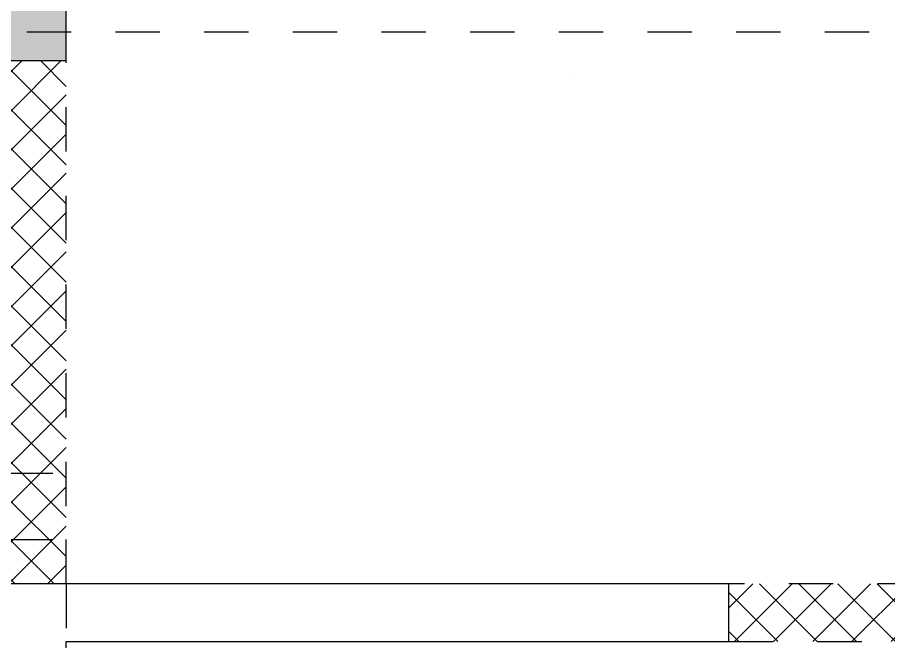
# Model space of a CAD drawing. Header units: metres. Extents: x -40 to 570, y -25 to 184.
# Drawn here: x 74.4 to 76.365, y -4.58 to -3.173 of the extents above; entities that cross this region are included whole.
import ezdxf

# ---------------------------------------------------------------- set-up
doc = ezdxf.new("R2010")
doc.units = ezdxf.units.M
for name, pattern in [('DUPLEX SUPERIOR$0$DASHEDX2', [1.5, 1, -0.5]), ('DUPLEX SUPERIOR$0$ESTILO_TQS_0001', [1, 0.7, -0.3]), ('DUPLEX SUPERIOR$0$ESTILO_TQS_0004', [1.1199999999999999, 0.5, -0.2, 0.01, -0.2, 0.01, -0.2])]:
    doc.linetypes.add(name, pattern=pattern)
for name, color, linetype in [('ARQ-DIM', 2, 'Continuous'), ('DUPLEX SUPERIOR$0$1', 232, 'DUPLEX SUPERIOR$0$DASHEDX2'), ('DUPLEX SUPERIOR$0$102', 232, 'Continuous'), ('DUPLEX SUPERIOR$0$205', 7, 'DUPLEX SUPERIOR$0$ESTILO_TQS_0004'), ('DUPLEX SUPERIOR$0$210', 15, 'DUPLEX SUPERIOR$0$ESTILO_TQS_0001'), ('DUPLEX SUPERIOR$0$4', 2, 'Continuous'), ('DUPLEX SUPERIOR$0$5', 232, 'Continuous'), ('DUPLEX SUPERIOR$0$ARQ-MOB', 7, 'Continuous')]:
    doc.layers.add(name, color=color, linetype=linetype)

# ---------------------------------------------------------------- blocks, each defined once
blk = doc.blocks.new('DUPLEX SUPERIOR$0$MOB_Jacuzzi-SPA J180 Quality')
h = blk.add_hatch()
h.set_pattern_fill('DOTS', color=251, scale=30, style=0)
h.set_pattern_definition([(4.10194108912218e-14, (-1.818989403545856e-12, 0), (0.9374999999999999, 1.875), [0, -1.875])])
h.paths.add_polyline_path([(333.0059079867951, -53.49014315542081), (278.5059079867933, -53.49014315542081), (278.5059079867933, -107.9901431554208, 0.4142135623731036)])
h.paths.add_polyline_path([(278.5059079867933, -53.49014315542081), (242.6924444393844, -53.49014315542081, -0.01876329975615347), (241.8449090056511, -80.25742323036684, 0.3064505103350357), (254.7750401217563, -102.5523068905459, 0.1131072963611675), (278.5059079867933, -107.9901431554208)])
h.paths.add_polyline_path([(333.0059079867951, -53.49014315542081, 0.4142135623730925), (278.5059079867933, 1.00985684457919), (278.5059079867933, -53.49014315542081)])
h.paths.add_polyline_path([(278.5059079867933, 1.00985684457919, 0.1538020056694414), (247.2656579408995, -8.832593098679354, 0.5426037644256235), (247.4931320416199, -15.53572910868752, -0.75981502956819), (244.5059079867933, -26.27544574908097), (244.1903460271387, -26.27544574908097, 0.4353550895778438), (241.7043028477019, -28.96139153857803, -0.01719849777577231), (242.6924444393844, -53.49014315542081), (278.5059079867933, -53.49014315542081)])
h.paths.add_polyline_path([(766.005907986797, -48.29598532693853), (1414.815431796322, -48.29598532693853), (1414.815431796322, 326.7040146730615), (766.005907986797, 326.7040146730615)], flags=9)
blk = doc.blocks.new('DUPLEX SUPERIOR$0$layout dup sup tipo 2')
at = {"layer": 'DUPLEX SUPERIOR$0$ARQ-MOB', "color": 251, "xscale": -0.01, "yscale": 0.01, "zscale": 0.01}
blk.add_blockref('DUPLEX SUPERIOR$0$MOB_Jacuzzi-SPA J180 Quality', (-13.66236286769004, -4.726520519183633), dxfattribs=at)
blk = doc.blocks.new('DUPLEX SUPERIOR$0$_HC5F01AD94B-002')
for p, q in [((-1794.992713, -18.386925), (-1783.105789, -6.500001)), ((-1794.992677, -9.548053999999999), (-1791.944623, -6.500001)), ((-1781.992664, -12.290793), (-1787.783456, -6.500001)), ((-1781.992664, -21.129628), (-1794.992671, -8.129621)), ((-1794.992749, -27.225796), (-1781.992664, -14.225711)), ((-1781.992664, -29.968463), (-1794.992707, -16.96842)), ((-1794.992785, -36.064667), (-1781.992664, -23.064546)), ((-1781.992664, -38.807297), (-1794.992743, -25.807219)), ((-1794.992821, -44.903538), (-1781.992664, -31.903381)), ((-1781.992664, -47.646132), (-1794.992779, -34.646017)), ((-1794.992857, -53.742408), (-1781.992664, -40.742215)), ((-1781.992664, -56.484967), (-1794.992815, -43.484816)), ((-1794.992893, -62.581279), (-1781.992664, -49.58105)), ((-1781.992664, -65.323802), (-1794.992851, -52.323615)), ((-1794.992929, -71.42015), (-1781.992664, -58.419885)), ((-1781.992664, -74.16263599999999), (-1794.992887, -61.162413)), ((-1794.992965, -80.25902099999999), (-1781.992664, -67.25872)), ((-1781.992664, -83.001471), (-1794.992923, -70.001212)), ((-1794.993001, -89.097892), (-1781.992664, -76.097555)), ((-1781.992664, -91.84030600000001), (-1794.99296, -78.840011)), ((-1794.993038, -97.936763), (-1781.992664, -84.936389)), ((-1781.992664, -100.679141), (-1794.992996, -87.678809)), ((-1794.993074, -106.775634), (-1781.992664, -93.775224)), ((-1781.992664, -109.517976), (-1794.993032, -96.517608)), ((-1794.99311, -115.614504), (-1781.992664, -102.614059)), ((-1781.992664, -118.35681), (-1794.993068, -105.356407)), ((-1794.993146, -124.453375), (-1781.992664, -111.452894)), ((-1784.685061, -124.503249), (-1794.993104, -114.195205)), ((-1786.204184, -124.503249), (-1781.992664, -120.291728)), ((-1793.523895, -124.503249), (-1794.99314, -123.034004))]:
    blk.add_line(p, q)
blk = doc.blocks.new('DUPLEX SUPERIOR$0$_HC5F01AD94B-015')
for p, q in [((-1508.999632, -94.78607), (-1489.713555, -75.499992)), ((-1508.999632, -85.94723499999999), (-1498.552389, -75.499992)), ((-1508.999632, -77.1084), (-1507.391224, -75.499992)), ((-1493.651431, -88.499992), (-1506.651431, -75.499992)), ((-1486.493869, -86.81871899999999), (-1497.812596, -75.499992)), ((-1486.493869, -77.979885), (-1488.973761, -75.499992)), ((-1495.999632, -94.990626), (-1508.999632, -81.990626)), ((-1493.87472, -88.499992), (-1486.493869, -81.119141)), ((-1508.999632, -103.624905), (-1495.999632, -90.624905)), ((-1495.999632, -103.82946), (-1508.999632, -90.82946)), ((-1508.999632, -112.463739), (-1495.999632, -99.463739)), ((-1495.999632, -112.668295), (-1508.999632, -99.668295)), ((-1508.999632, -121.302574), (-1495.999632, -108.302574)), ((-1495.999632, -121.50713), (-1508.999632, -108.50713)), ((-1516.361472, -137.503249), (-1495.999632, -117.141409)), ((-1495.999632, -130.345965), (-1508.999632, -117.345965)), ((-1632.508813, -129.906903), (-1627.105159, -124.503249)), ((-1631.266324, -137.503249), (-1618.266324, -124.503249)), ((-1612.586035, -137.503249), (-1625.586035, -124.503249)), ((-1622.427489, -137.503249), (-1609.427489, -124.503249)), ((-1603.7472, -137.503249), (-1616.7472, -124.503249)), ((-1613.588654, -137.503249), (-1600.588654, -124.503249)), ((-1594.908365, -137.503249), (-1607.908365, -124.503249)), ((-1604.74982, -137.503249), (-1591.74982, -124.503249)), ((-1586.069531, -137.503249), (-1599.069531, -124.503249)), ((-1595.910985, -137.503249), (-1582.910985, -124.503249)), ((-1577.230696, -137.503249), (-1590.230696, -124.503249)), ((-1587.07215, -137.503249), (-1574.07215, -124.503249)), ((-1568.391861, -137.503249), (-1581.391861, -124.503249)), ((-1578.233315, -137.503249), (-1565.233315, -124.503249)), ((-1559.553026, -137.503249), (-1572.553026, -124.503249)), ((-1569.394481, -137.503249), (-1556.394481, -124.503249)), ((-1550.714191, -137.503249), (-1563.714191, -124.503249)), ((-1560.555646, -137.503249), (-1547.555646, -124.503249)), ((-1541.875357, -137.503249), (-1554.875357, -124.503249)), ((-1551.716811, -137.503249), (-1538.716811, -124.503249)), ((-1533.036522, -137.503249), (-1546.036522, -124.503249)), ((-1542.877976, -137.503249), (-1529.877976, -124.503249)), ((-1524.197687, -137.503249), (-1537.197687, -124.503249)), ((-1534.039141, -137.503249), (-1521.039141, -124.503249)), ((-1515.358852, -137.503249), (-1528.358852, -124.503249)), ((-1525.200307, -137.503249), (-1512.200307, -124.503249)), ((-1506.520018, -137.503249), (-1519.520018, -124.503249)), ((-1497.681183, -137.503249), (-1510.681183, -124.503249)), ((-1621.42487, -137.503249), (-1632.508813, -126.419305)), ((-1507.522637, -137.503249), (-1495.999632, -125.980244)), ((-1630.263704, -137.503249), (-1632.508813, -135.25814)), ((-1498.683802, -137.503249), (-1495.999632, -134.819078))]:
    blk.add_line(p, q)
blk = doc.blocks.new('DUPLEX SUPERIOR$0$EST-LO-012-BAR-R00')
at = {"layer": 'DUPLEX SUPERIOR$0$4'}
h = blk.add_hatch(color=8, dxfattribs=at)
h.dxf.hatch_style = 1
h.paths.add_polyline_path([(-1094.500883, 35.99714499999999), (-1113.500883, 35.99714499999999), (-1113.500883, -14.00285500000001), (-1094.500883, -14.00285500000001)])
h.paths.add_polyline_path([(-786.000061, 35.99714499999999), (-805.000061, 35.99714499999999), (-805.000061, -14.00285500000001), (-786.000061, -14.00285500000001)])
h.paths.add_polyline_path([(-980.00031, -99.99927699999998), (-993.0003099999999, -99.99927699999999), (-993.0003099999999, -232), (-1239.500379, -232), (-1239.500379, -245), (-980.00031, -244.9999999999999)])
h.paths.add_polyline_path([(-980.00031, -396.003386), (-1239.500379, -396.003386), (-1239.500379, -409.003386), (-993.0003099999999, -409.0033859999999), (-993.0003099999999, -541.004109), (-980.00031, -541.004109)])
h.paths.add_polyline_path([(-1534.999687, -396.002061), (-1547.999687, -396.002061), (-1547.999687, -566.99002), (-1534.999687, -566.99002), (-1534.999687, -458.0028550000001), (-1532.999904, -458.0028550000001), (-1532.999904, -445.0030369999999), (-1534.999687, -445.0030369999999)])
h.paths.add_polyline_path([(-2548.999343, 77.00156599999997), (-2561.999343, 77.00156599999997), (-2561.999343, -195.998214), (-2399.510997, -195.998214), (-2399.510997, -182.998214), (-2548.999343, -182.998214)], flags=17)
h.paths.add_polyline_path([(-2548.999822, -458.0049420000001), (-2399.510997, -458.0049420000001), (-2399.510997, -445.004942), (-2561.999822, -445.004942), (-2561.999822, -718.0049520000001), (-2548.999822, -718.0049520000001)], flags=17)
h.paths.add_polyline_path([(280.9957769999999, -409.003386), (459.9960429999999, -409.003386), (459.9960429999999, -396.003386), (280.9957769999999, -396.003386)])
h.paths.add_polyline_path([(1014.995404, -718.004952), (1027.995404, -718.004952), (1027.995404, -566.99002), (1014.995404, -566.99002)])
h.paths.add_polyline_path([(865.506331, -458.0014820000001), (1012.995404, -458.0014820000001), (1012.995404, -444.99002), (865.506331, -444.99002)])
h.paths.add_polyline_path([(865.506331, -196.001904), (1012.995156, -196.001904), (1012.995156, -183.00198), (865.506331, -183.00198)])
h.paths.add_polyline_path([(1014.995156, -74.00190399999997), (1027.995156, -74.00190399999997), (1027.995156, 77.00088699999998), (1014.995156, 77.00088699999998)])
h.paths.add_polyline_path([(280.9957769999999, -245), (459.9960429999999, -245), (459.9960429999999, -232.000209), (280.9957769999999, -232.000209)])
h.paths.add_polyline_path([(-57.50193599999989, -245), (0, -245), (0, -225.996934), (-57.50193599999989, -225.996934)])
h.paths.add_polyline_path([(-980.00031, -245), (-801.0000610000001, -245), (-801.0000610000001, -232), (-980.00031, -232)])
h.paths.add_polyline_path([(-980.00031, -409.0031770000001), (-801.0000610000001, -409.0031770000001), (-801.0000610000001, -395.999165), (-980.00031, -395.999165)])
h.paths.add_polyline_path([(-1547.999687, -74.00088400000001), (-1534.999687, -74.00088400000001), (-1534.999687, 77.00093200000003), (-1547.999687, 77.00093200000003)])
h.paths.add_polyline_path([(-1532.999687, -196.000349), (-1385.510847, -196.000349), (-1385.510847, -183.000531), (-1532.999687, -183.000531)])
h.paths.add_polyline_path([(-1547.999904, -718.0049759999999), (-1534.999687, -718.0049759999999), (-1534.999687, -566.99002), (-1547.999904, -566.99002)])
h.paths.add_polyline_path([(-1532.999904, -458.0028550000001), (-1385.510832, -458.0028550000001), (-1385.510832, -445.0030369999999), (-1532.999904, -445.0030369999999)])
h.paths.add_polyline_path([(-1548.000663, -396.002061), (-2253.500545, -396.002061), (-2253.500545, -409.0016850000001), (-2008.001965, -409.0016850000001), (-2008.001965, -540.996579), (-1995.001777, -540.996579), (-1995.001777, -409.00183), (-1548.000663, -409.00183)])
h.paths.add_polyline_path([(1245.999783, -327.001694), (1689.007686, -327.001694), (1689.007686, -314.001694), (1245.999783, -314.001694)])
h.paths.add_polyline_path([(-249.004459, -245.001553), (-236.004459, -245.001553), (-236.004459, -0.001553000000001248), (-249.004459, -0.001553000000001248)])
h.paths.add_polyline_path([(-1548.000446, -245.001325), (-1548.000446, -232.001024), (-1995.001965, -232.001024), (-1995.001965, -100.000624), (-2008.001965, -100.000624), (-2008.001965, -232.001325), (-2253.500545, -232.001325), (-2253.500545, -245.001325)])
h.paths.add_polyline_path([(-3223.007243, -327.001694), (-2779.99934, -327.001694), (-2779.99934, -314.001694), (-3223.007243, -314.001694)])
h.paths.add_polyline_path([(1015.01125, -327.001694), (1155.51125, -327.001694), (1155.51125, -314.001694), (1015.01125, -314.001694)])
h.paths.add_polyline_path([(-2689.510807, -327.001694), (-2549.010807, -327.001694), (-2549.010807, -314.001694), (-2689.510807, -314.001694)])
h.paths.add_polyline_path([(-3223.007243, -72.001699), (-3208.007243, -72.001699), (-3208.007243, -42.00169899999997), (-3223.007243, -42.00169899999997)])
h.paths.add_polyline_path([(-2962.007243, -72.001699), (-2947.007243, -72.001699), (-2947.007243, -42.00169899999997), (-2962.007243, -42.00169899999997)])
h.paths.add_polyline_path([(1413.007686, -72.001699), (1428.007686, -72.001699), (1428.007686, -42.00169899999997), (1413.007686, -42.00169899999997)])
h.paths.add_polyline_path([(1674.007686, -72.001699), (1689.007686, -72.001699), (1689.007686, -42.00169899999997), (1674.007686, -42.00169899999997)])
h.paths.add_polyline_path([(-3223.007243, -599.001687), (-3208.007243, -599.001687), (-3208.007243, -569.001687), (-3223.007243, -569.001687)])
h.paths.add_polyline_path([(-2962.007243, -599.001687), (-2947.007243, -599.001687), (-2947.007243, -569.001687), (-2962.007243, -569.001687)])
h.paths.add_polyline_path([(1413.007686, -599.001687), (1428.007686, -599.001687), (1428.007686, -569.001687), (1413.007686, -569.001687)])
h.paths.add_polyline_path([(1674.007686, -599.001687), (1689.007686, -599.001687), (1689.007686, -569.001687), (1674.007686, -569.001687)])
edge = h.paths.add_edge_path()
edge.add_line((-2399.510997, -445.004942), (-2561.999822, -445.004942))
edge.add_line((-2561.999822, -445.004942), (-2561.999822, -718.004952))
edge.add_line((-2561.999822, -718.004952), (-2548.999822, -718.004952))
edge.add_line((-2548.999822, -718.004952), (-2548.999822, -458.004942))
edge.add_line((-2548.999822, -458.0049420000001), (-2399.510997, -458.0049420000001))
edge.add_line((-2399.510997, -458.0049420000001), (-2399.510997, -445.0051720000001))
edge.add_line((-2561.999343, 77.00156599999997), (-2561.999343, -195.998214))
edge.add_line((-2561.999343, -195.998214), (-2399.510997, -195.998214))
edge.add_line((-2399.510997, -195.998214), (-2399.510997, -182.998214))
edge.add_line((-2399.510997, -182.998214), (-2548.999343, -182.998214))
edge.add_line((-2548.999343, -182.998214), (-2548.999343, 77.001566))
edge.add_line((-2548.999343, 77.00156599999997), (-2561.999822, 77.00156599999997))
h.paths.add_polyline_path([(-1109.165787502046, -62.83089740791269), (-1109.165787502046, -3.910365347885389), (-1132.141571949522, -3.910365347885389), (-1132.141571949522, -62.83089740791269)], flags=9)
at = {"layer": 'DUPLEX SUPERIOR$0$1'}
for points in [[(-2548.99934, -427.504079), (-2548.99934, -327.001694)], [(-2548.99934, -445.004942), (-2548.99934, -427.504079)], [(-2276.006308, -445.004942), (-2399.515489, -445.004942)], [(-2399.515489, -458.0049420000001), (-2276.006308, -458.0049420000001)]]:
    blk.add_lwpolyline(points, dxfattribs=at)
at = {"layer": 'DUPLEX SUPERIOR$0$205'}
blk.add_line((-3517.85276, -320.501693), (1995.986055, -320.501693), dxfattribs=at)
at = {"layer": 'DUPLEX SUPERIOR$0$210'}
for p, q in [((-2561.99934, -420.004079), (-2548.99934, -420.004079)), ((-2561.99934, -435.004079), (-2548.99934, -435.004079)), ((-2548.99934, -445.004942), (-2548.99934, -458.0049420000001))]:
    blk.add_line(p, q, dxfattribs=at)
at = {"layer": 'DUPLEX SUPERIOR$0$4', "linetype": 'Continuous'}
for points in [[(-2689.510807, -327.001694), (-2549.010807, -327.001694), (-2549.010807, -314.001694), (-2689.510807, -314.001694), (-2689.510807, -327.001694)], [(-2399.510997, -445.004942), (-2561.999822, -445.004942), (-2561.999822, -718.004952), (-2548.999822, -718.004952), (-2548.999822, -458.0049420000001), (-2399.510997, -458.0049420000001), (-2399.510997, -445.005172)]]:
    blk.add_lwpolyline(points, dxfattribs=at)
at = {"layer": 'DUPLEX SUPERIOR$0$5', "linetype": 'Continuous'}
for points in [[(-2689.510807, -327.001694), (-2549.010807, -327.001694), (-2549.010807, -314.001694), (-2689.510807, -314.001694), (-2689.510807, -327.001694)], [(-2399.510997, -445.004942), (-2561.999822, -445.004942), (-2561.999822, -718.004952), (-2548.999822, -718.004952), (-2548.999822, -458.0049420000001), (-2399.510997, -458.0049420000001), (-2399.510997, -445.005172)]]:
    blk.add_lwpolyline(points, dxfattribs=at)
at = {"layer": 'DUPLEX SUPERIOR$0$102'}
for name in ['DUPLEX SUPERIOR$0$_HC5F01AD94B-002', 'DUPLEX SUPERIOR$0$_HC5F01AD94B-015']:
    blk.add_blockref(name, (-767.006676, -320.501693), dxfattribs=at)
blk = doc.blocks.new('DUPLEX SUPERIOR')
at = {"linetype": 'Continuous', "xscale": 0.01, "yscale": 0.01, "zscale": 0.01}
blk.add_blockref('DUPLEX SUPERIOR$0$EST-LO-012-BAR-R00', (0, 0), dxfattribs=at)
at = {"layer": 'DUPLEX SUPERIOR$0$ARQ-MOB'}
blk.add_blockref('DUPLEX SUPERIOR$0$layout dup sup tipo 2', (-3.640260945275718e-05, 3.224328776063623e-05, -4.318356323902826e-06), dxfattribs=at)

msp = doc.modelspace()

# ---------------------------------------------------------------- block references
at = {"layer": 'ARQ-DIM'}
msp.add_blockref('DUPLEX SUPERIOR', (100, 0), dxfattribs=at)

doc.saveas('drawing.dxf')
